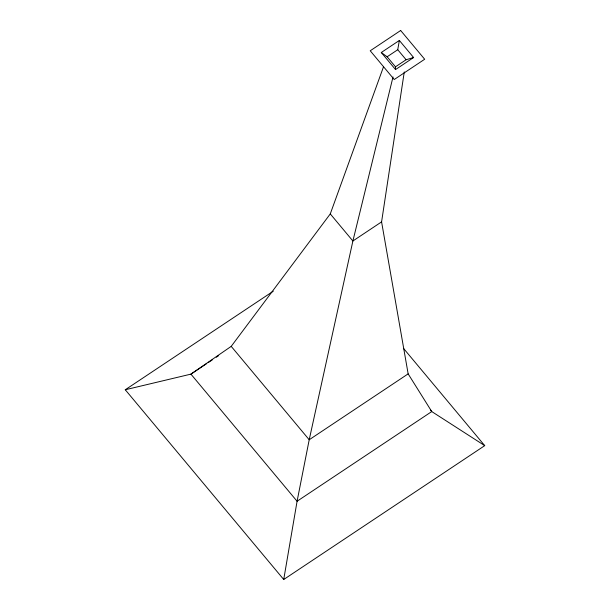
<?xml version="1.0" encoding="UTF-8"?>
<svg xmlns="http://www.w3.org/2000/svg" width="610" height="610" viewBox="0 0 610 610"><rect width="100%" height="100%" fill="white"/><g stroke="black" fill="none" stroke-linecap="round" stroke-linejoin="round"><path stroke-width="0.91" d="M273.25 291.214L125.271 389.76L283.726 579.5L484.729 445.643L431.75 411.567L408.151 373.869L381.585 221.88L404.27 71.927M283.726 579.5L297.085 501.252L309.209 439.757L352.893 240.988L393.015 76.951M381.288 52.498L387.129 56.791L397.743 49.723L399.359 40.458L413.611 57.523L395.539 69.563L381.288 52.498L399.359 40.458M125.271 389.76L190.922 374.128L231.213 346.358L330.277 213.904L383.576 66.612M395.539 69.563L395.493 66.81L406.115 59.742L413.611 57.523M381.585 221.88L352.893 240.988L330.277 213.904M206.76 363.575L190.922 374.128L297.085 501.252L431.75 411.567L430.53 410.103M208.345 362.523L212.31 359.885M216.268 357.246L218.647 355.66M408.151 373.869L309.209 439.757L231.213 346.358M397.743 49.723L406.115 59.742M387.129 56.791L395.493 66.81M403.675 348.584L484.729 445.643M400.671 30.5L370.224 50.775L394.228 79.521L424.674 59.246L400.671 30.5"/></g></svg>
